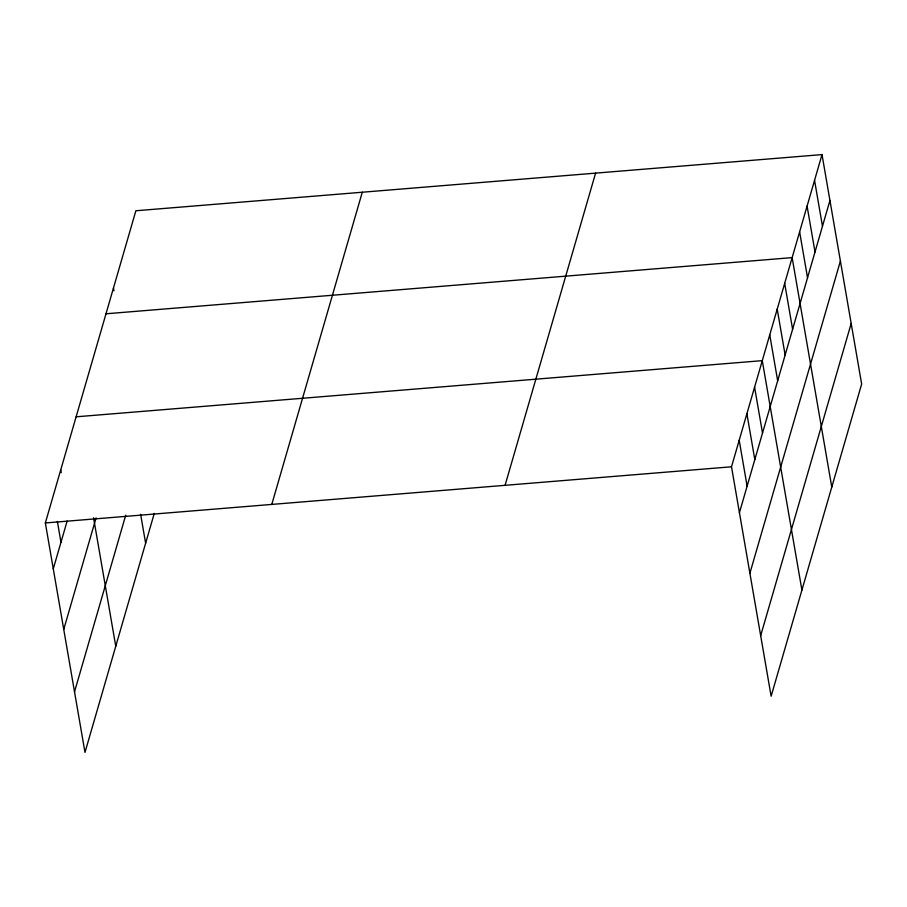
<?xml version="1.0" encoding="UTF-8"?>
<svg xmlns="http://www.w3.org/2000/svg" width="907" height="907" viewBox="0 0 907 907"><rect width="100%" height="100%" fill="white"/><g stroke="black" fill="none" stroke-linecap="round" stroke-linejoin="round"><path stroke-width="1.36" d="M154.269 513.407L84.986 752.402L45.35 522.954L135.869 210.764L822.014 154.598L861.65 384.046L771.131 696.236L731.507 466.788L822.014 154.598M53.275 568.836L67.129 521.072M63.739 629.413L96.085 517.852M74.521 691.826L125.733 515.187M271.783 504.417L362.29 192.227M505.074 485.324L595.582 173.135M739.432 512.682L829.939 200.481M749.896 573.247L840.404 261.057M760.678 635.66L851.185 323.47M105.994 313.788L792.151 257.622L831.776 487.07M76.12 416.812L762.277 360.646L801.913 590.094M45.35 522.954L731.507 466.788M814.554 180.357L822.479 226.24M807.083 206.104L815.008 251.999M799.611 231.863L807.536 277.746M784.68 283.381L792.605 329.264M777.208 309.128L785.145 355.022M769.748 334.887L777.673 380.77M754.59 387.187L762.515 433.07M746.892 413.717L754.817 459.6M739.194 440.258L747.119 486.141M113.466 288.029L113.942 290.807M140.63 514.326L145.63 543.236M93.557 517.761L115.756 646.26M60.735 469.883L61.223 472.66M57.368 521.446L60.973 542.307"/></g></svg>
